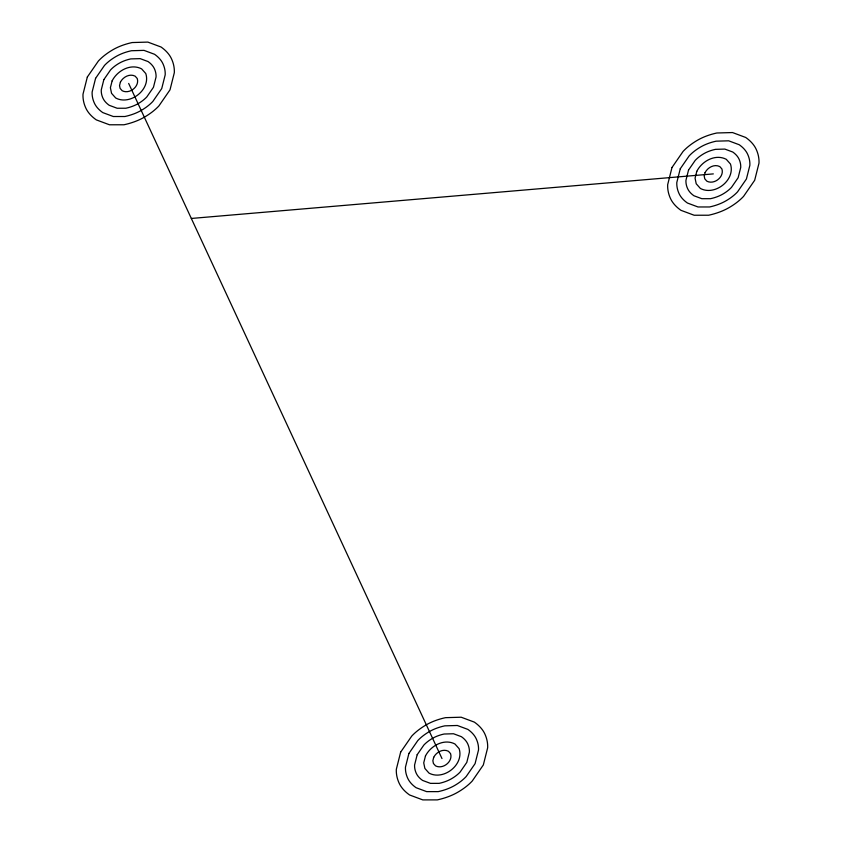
<?xml version="1.0" encoding="UTF-8"?>
<svg xmlns="http://www.w3.org/2000/svg" width="842" height="842" viewBox="0 0 842 842"><rect width="100%" height="100%" fill="white"/><g stroke="black" fill="none" stroke-linecap="round" stroke-linejoin="round"><path stroke-width="1.26" d="M191.323 218.457L713.332 173.894M128.668 83.442L441.987 758.558M87.326 77.043L83.011 94.167A84.716 48.91 0 0 0 85.863 108.155A54.088 31.228 0 0 0 96.283 119.869L109.481 124.784L123.974 124.774A57.435 33.164 0 0 0 144.329 117.196A84.716 48.91 0 0 0 158.917 105.913L170.01 89.841L174.315 72.717A84.716 48.91 0 0 0 171.463 58.729A54.088 31.228 0 0 0 161.054 47.015L147.855 42.1L132.162 42.553A54.088 31.228 0 0 0 112.996 49.689A84.716 48.91 0 0 0 98.419 60.971L87.326 77.043M95.588 78.327L92.136 92.02A67.77 39.132 0 0 0 94.42 103.208A43.268 24.986 0 0 0 102.756 112.586L113.312 116.512L124.911 116.512A45.952 26.523 0 0 0 141.193 110.449A67.77 39.132 0 0 0 152.865 101.419L161.738 88.557L165.19 74.864A67.77 39.132 0 0 0 162.906 63.676A43.268 24.986 0 0 0 154.57 54.298L144.014 50.373L131.468 50.73A43.268 24.986 0 0 0 116.133 56.435A67.77 39.132 0 0 0 104.461 65.466L95.588 78.327M103.861 79.601L101.272 89.884A50.825 29.344 0 0 0 102.987 98.272A32.459 18.735 0 0 0 109.228 105.303L117.154 108.25L125.858 108.239A34.459 19.892 0 0 0 138.067 103.692A50.825 29.344 0 0 0 146.813 96.925L153.465 87.284L156.054 77.001A50.825 29.344 0 0 0 154.349 68.612A32.459 18.735 0 0 0 148.097 61.582L140.172 58.635L130.763 58.908A32.459 18.735 0 0 0 119.259 63.192A50.825 29.344 0 0 0 110.513 69.96L103.861 79.601M112.123 80.885L110.397 87.736L111.544 93.325L115.712 98.009C130.226 105.745 151.034 89.494 145.782 73.559L141.614 68.876C130.699 63.192 117.27 70.654 112.123 80.885M120.395 82.158L119.532 85.589L120.101 88.389L122.185 90.725C129.447 94.599 139.846 86.473 137.225 78.495L135.141 76.159C129.679 73.317 122.964 77.043 120.395 82.158M400.645 752.159L396.329 769.283A84.716 48.91 0 0 0 399.192 783.271A54.088 31.228 0 0 0 409.601 794.985L422.8 799.9L437.303 799.889A57.435 33.164 0 0 0 457.659 792.311A84.716 48.91 0 0 0 472.236 781.029L483.329 764.957L487.644 747.833A84.716 48.91 0 0 0 484.792 733.845A54.088 31.228 0 0 0 474.372 722.131L461.174 717.216L445.492 717.668A54.088 31.228 0 0 0 426.326 724.804A84.716 48.91 0 0 0 411.738 736.087L400.645 752.159M408.917 753.443L405.465 767.136A67.77 39.132 0 0 0 407.749 778.324A43.268 24.986 0 0 0 416.085 787.702L426.641 791.627L438.24 791.627A45.952 26.523 0 0 0 454.522 785.565A67.77 39.132 0 0 0 466.184 776.534L475.067 763.673L478.519 749.98A67.77 39.132 0 0 0 476.225 738.792A43.268 24.986 0 0 0 467.899 729.414L457.343 725.488L444.787 725.846A43.268 24.986 0 0 0 429.452 731.551A67.77 39.132 0 0 0 417.79 740.581L408.917 753.443M417.179 754.716L414.59 764.999A50.825 29.344 0 0 0 416.306 773.388A32.459 18.735 0 0 0 422.558 780.418L430.472 783.365L439.177 783.355A34.459 19.892 0 0 0 451.386 778.808A50.825 29.344 0 0 0 460.142 772.04L466.794 762.399L469.383 752.116A50.825 29.344 0 0 0 467.668 743.728A32.459 18.735 0 0 0 461.416 736.697L453.501 733.75L444.092 734.024A32.459 18.735 0 0 0 432.588 738.308A50.825 29.344 0 0 0 423.842 745.075L417.179 754.716M425.452 756L423.726 762.852L424.873 768.441L429.031 773.124C443.545 780.86 464.363 764.61 459.111 748.675L454.943 743.991C444.029 738.308 430.599 745.77 425.452 756M433.725 757.274L432.862 760.705L433.43 763.505L435.514 765.841C442.766 769.714 453.175 761.589 450.554 753.611L448.47 751.274C443.008 748.433 436.293 752.159 433.725 757.274M671.99 167.495L667.685 184.619A84.716 48.91 0 0 0 670.537 198.607A54.088 31.228 0 0 0 680.946 210.321L694.145 215.236L708.648 215.226A57.435 33.164 0 0 0 729.004 207.648A84.716 48.91 0 0 0 743.581 196.365L754.674 180.283L758.989 163.159A84.716 48.91 0 0 0 756.137 149.181A54.088 31.228 0 0 0 745.717 137.467L732.519 132.552L716.837 132.994A54.088 31.228 0 0 0 697.671 140.13A84.716 48.91 0 0 0 683.083 151.423L671.99 167.495M680.262 168.779L676.81 182.472A67.77 39.132 0 0 0 679.094 193.66A43.268 24.986 0 0 0 687.43 203.027L697.986 206.964L709.585 206.964A45.952 26.523 0 0 0 725.867 200.891A67.77 39.132 0 0 0 737.539 191.871L746.412 179.009L749.864 165.306A67.77 39.132 0 0 0 747.58 154.118A43.268 24.986 0 0 0 739.244 144.75L728.688 140.814L716.132 141.172A43.268 24.986 0 0 0 700.807 146.887A67.77 39.132 0 0 0 689.135 155.917L680.262 168.779M688.535 170.052L685.946 180.325A50.825 29.344 0 0 0 687.651 188.713A32.459 18.735 0 0 0 693.903 195.744L701.828 198.691L710.522 198.691A34.459 19.892 0 0 0 722.741 194.144A50.825 29.344 0 0 0 731.487 187.377L738.139 177.725L740.728 167.453A50.825 29.344 0 0 0 739.013 159.064A32.459 18.735 0 0 0 732.772 152.034L724.846 149.087L715.437 149.35A32.459 18.735 0 0 0 703.933 153.633A50.825 29.344 0 0 0 695.187 160.412L688.535 170.052M696.797 171.336L695.071 178.178L696.218 183.777L700.386 188.461C714.89 196.197 735.708 179.946 730.456 164.011L726.288 159.317C715.374 153.633 701.944 161.096 696.797 171.336M705.07 172.61L704.207 176.041L704.775 178.83L706.859 181.177C714.111 185.04 724.52 176.915 721.899 168.947L719.815 166.6C714.353 163.758 707.638 167.495 705.07 172.61"/></g></svg>
